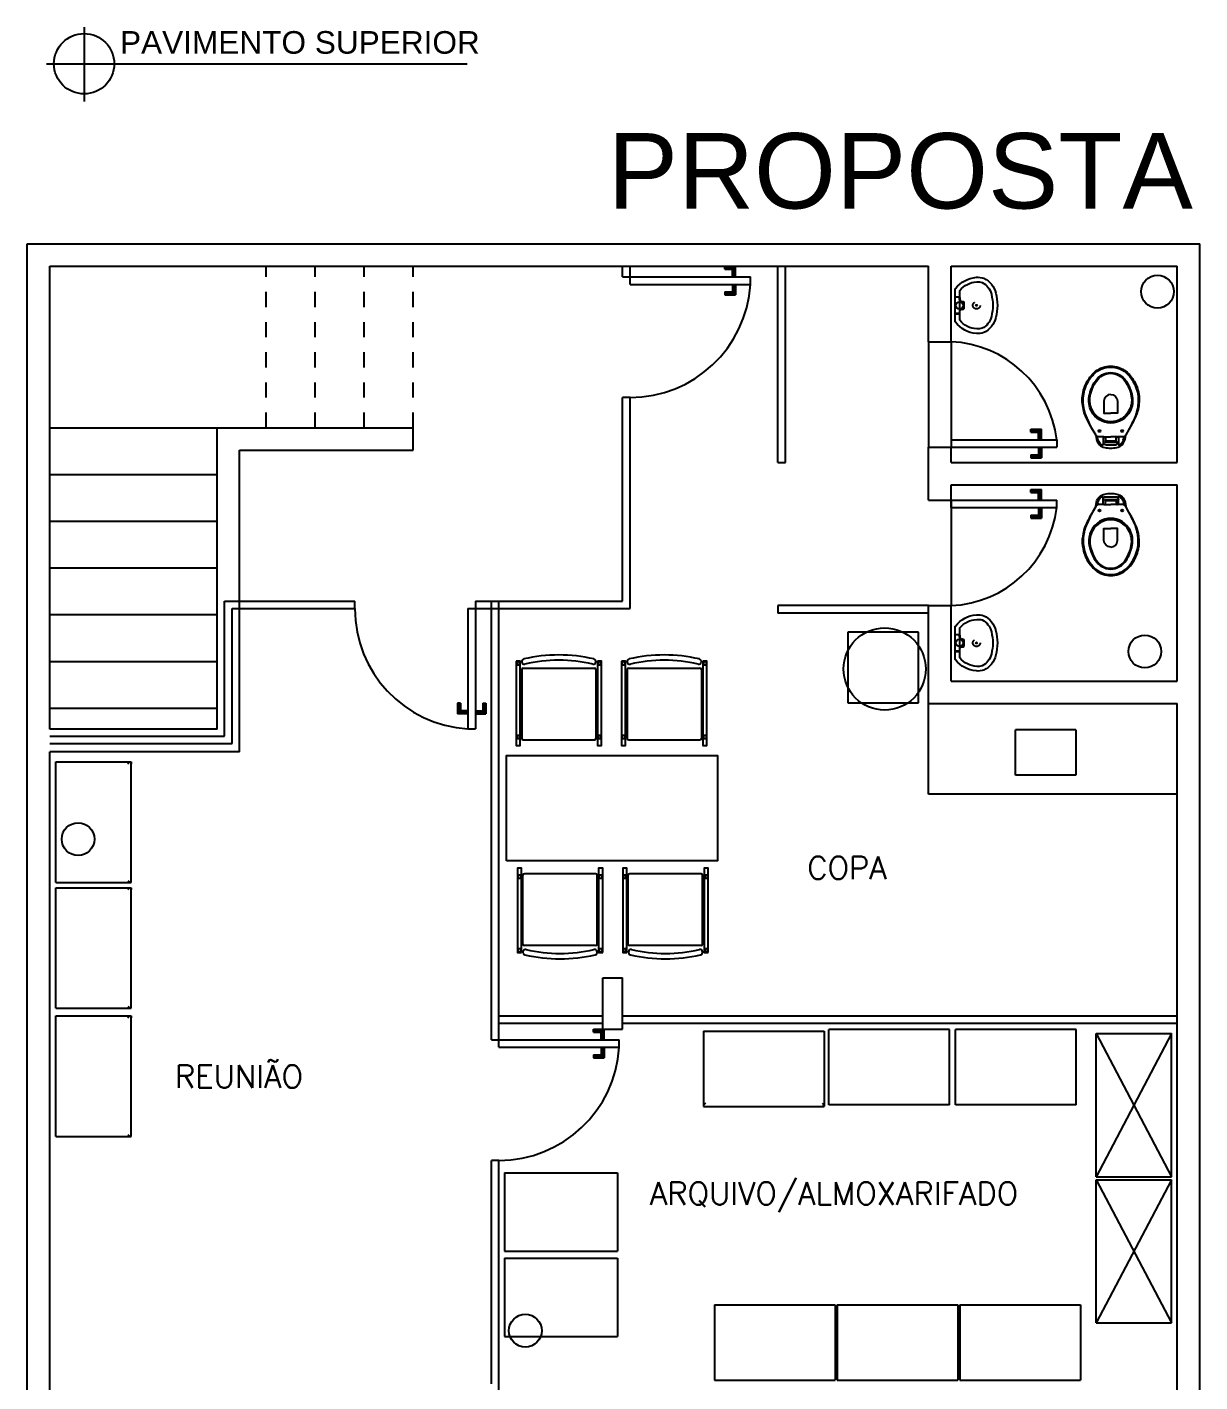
# Model space of a CAD drawing. Extents: x -22 to 17.7, y 1.4 to 35.6.
# Drawn here: x -21.98 to -14.2, y 7.08 to 16.06 of the extents above; entities that cross this region are included whole.
import ezdxf

# ---------------------------------------------------------------- set-up
doc = ezdxf.new("R2010")
doc.units = 0
doc.header["$LTSCALE"] = 0.02
doc.linetypes.add('DASHDOT', pattern=[1, 0.5, -0.25, 0, -0.25])
doc.linetypes.add('HIDDEN2', pattern=[0.1875, 0.125, -0.0625])
doc.layers.add('ARCOND_BASE', color=7, linetype='CONTINUOUS')
doc.layers.add('ARCOND_TEXTO', color=7, linetype='CONTINUOUS')
doc.styles.add('COTAS', font='romans.shx', dxfattribs={"width": 0.75})
doc.styles.add('PAVIM', font='swiss.ttf')

msp = doc.modelspace()

# ---------------------------------------------------------------- linework, layer by layer
at = {"layer": 'ARCOND_BASE'}
for p, q in [((-21.9835, 2.0669), (-21.9835, 14.6269)), ((-21.9835, 14.6269), (-14.2035, 14.6269)), ((-14.2035, 2.0669), (-14.2035, 14.6269)), ((-21.8335, 11.4073), (-21.8335, 14.4769)), ((-21.8335, 14.4769), (-16.0035, 14.4769)), ((-18.0335, 14.4074), (-18.0335, 14.4769)), ((-18.0335, 14.4074), (-18.0335, 14.4769)), ((-17.9835, 14.4074), (-17.9835, 14.4769)), ((-17.9835, 14.4074), (-17.9835, 14.4769)), ((-17.3551, 14.4774), (-17.2851, 14.4774)), ((-17.3551, 14.4574), (-17.3551, 14.4774)), ((-17.2851, 14.4074), (-17.2851, 14.4774)), ((-17.0035, 13.1769), (-17.0035, 14.4769)), ((-16.9535, 13.1769), (-16.9535, 14.4769)), ((-16.0035, 13.9769), (-16.0035, 14.4769)), ((-15.8535, 13.9769), (-15.8535, 14.4769)), ((-15.8535, 14.4769), (-14.3535, 14.4769)), ((-14.3535, 13.1769), (-14.3535, 14.4769)), ((-18.0335, 14.4074), (-17.9835, 14.4074)), ((-17.9835, 14.4074), (-17.1851, 14.4074)), ((-17.9835, 14.3574), (-17.9835, 14.4074)), ((-17.3551, 14.4574), (-17.3051, 14.4574)), ((-17.3051, 14.4074), (-17.3051, 14.4574)), ((-17.1851, 14.3574), (-17.1851, 14.4074)), ((-17.9835, 14.3574), (-17.1851, 14.3574)), ((-17.3551, 14.3074), (-17.3551, 14.2874)), ((-17.3551, 14.3074), (-17.3051, 14.3074)), ((-17.3551, 14.2874), (-17.2851, 14.2874)), ((-17.3051, 14.3574), (-17.3051, 14.3074)), ((-17.2851, 14.3574), (-17.2851, 14.2874)), ((-15.7691, 14.2415), (-15.7691, 14.1945)), ((-16.0035, 13.9769), (-15.8535, 13.9769)), ((-16.0035, 13.9769), (-16.0035, 13.2769)), ((-15.8535, 13.9769), (-15.8535, 13.2769)), ((-17.9835, 13.6074), (-18.0336, 13.6074)), ((-18.0335, 12.2573), (-18.0335, 13.6074)), ((-17.9835, 12.2073), (-17.9835, 13.6074)), ((-21.8335, 13.4069), (-20.7235, 13.4069)), ((-20.7235, 13.4069), (-19.4235, 13.4069)), ((-20.7235, 11.4073), (-20.7235, 13.4069)), ((-19.4235, 13.2573), (-19.4235, 13.4069)), ((-15.3251, 13.3969), (-15.2551, 13.3969)), ((-15.3251, 13.3769), (-15.3251, 13.3969)), ((-15.2551, 13.3269), (-15.2551, 13.3969)), ((-15.8535, 13.3269), (-15.1535, 13.3269)), ((-15.8535, 13.3269), (-15.8535, 13.2769)), ((-15.3251, 13.3769), (-15.2751, 13.3769)), ((-15.2751, 13.3269), (-15.2751, 13.3769)), ((-15.1535, 13.3269), (-15.1535, 13.2769)), ((-20.5735, 13.2573), (-19.4235, 13.2573)), ((-20.5735, 11.2573), (-20.5735, 13.2573)), ((-16.0035, 13.2769), (-15.8535, 13.2769)), ((-16.0035, 12.9269), (-16.0035, 13.2769)), ((-15.8535, 13.1769), (-15.8535, 13.2769)), ((-15.8535, 13.2769), (-15.1535, 13.2769)), ((-15.3251, 13.2269), (-15.3251, 13.2069)), ((-15.3251, 13.2269), (-15.2751, 13.2269)), ((-15.2751, 13.2769), (-15.2751, 13.2269)), ((-15.2551, 13.2769), (-15.2551, 13.2069)), ((-17.0035, 13.1769), (-16.9535, 13.1769)), ((-15.8535, 13.1769), (-14.3535, 13.1769)), ((-15.3251, 13.2069), (-15.2551, 13.2069)), ((-21.8335, 13.0969), (-20.7235, 13.0969)), ((-15.8535, 12.9269), (-15.8535, 13.0269)), ((-15.8535, 13.0269), (-14.3535, 13.0269)), ((-15.3251, 12.9769), (-15.3251, 12.9969)), ((-15.3251, 12.9969), (-15.2551, 12.9969)), ((-15.3251, 12.9769), (-15.2751, 12.9769)), ((-15.2751, 12.9269), (-15.2751, 12.9769)), ((-15.2551, 12.9269), (-15.2551, 12.9969)), ((-14.3535, 11.7269), (-14.3535, 13.0269)), ((-16.0035, 12.9269), (-15.8535, 12.9269)), ((-15.8535, 12.9269), (-15.8535, 12.2269)), ((-15.8535, 12.9269), (-15.1535, 12.9269)), ((-15.8535, 12.8769), (-15.8535, 12.9269)), ((-15.8535, 12.8769), (-15.1535, 12.8769)), ((-15.2751, 12.8769), (-15.2751, 12.8269)), ((-15.2551, 12.8769), (-15.2551, 12.8069)), ((-15.1535, 12.8769), (-15.1535, 12.9269)), ((-21.8335, 12.7869), (-20.7235, 12.7869)), ((-15.3251, 12.8269), (-15.2751, 12.8269)), ((-15.3251, 12.8269), (-15.3251, 12.8069)), ((-15.3251, 12.8069), (-15.2551, 12.8069)), ((-21.8335, 12.4769), (-20.7235, 12.4769)), ((-20.6733, 12.2573), (-19.8094, 12.2573)), ((-20.6733, 11.3621), (-20.6733, 12.2573)), ((-19.8094, 12.2073), (-19.8094, 12.2573)), ((-19.0094, 12.2573), (-18.0335, 12.2573)), ((-19.0094, 12.2573), (-19.0094, 12.2073)), ((-18.9035, 9.3479), (-18.9035, 12.2573)), ((-18.8535, 9.3479), (-18.8535, 12.2573)), ((-16.0035, 12.2269), (-17.0035, 12.2269)), ((-17.0035, 12.2269), (-17.0035, 12.1769)), ((-16.0035, 12.2269), (-15.8535, 12.2269)), ((-16.0035, 11.5769), (-16.0035, 12.2269)), ((-15.8535, 11.7269), (-15.8535, 12.2269)), ((-21.8335, 12.1669), (-20.7235, 12.1669)), ((-20.6233, 12.2073), (-19.8094, 12.2073)), ((-20.6233, 11.3121), (-20.6233, 12.2073)), ((-19.0594, 12.2073), (-19.0594, 11.4089)), ((-19.0594, 12.2073), (-19.0094, 12.2073)), ((-19.0094, 12.2073), (-17.9835, 12.2073)), ((-19.0094, 12.2073), (-19.0094, 11.4089)), ((-16.0035, 12.1769), (-17.0035, 12.1769)), ((-16.0701, 12.0515), (-16.5398, 12.0515)), ((-16.5398, 12.0515), (-16.5398, 11.5822)), ((-16.0701, 11.5822), (-16.0701, 12.0515)), ((-15.7691, 12.0029), (-15.7691, 11.9559)), ((-21.8335, 11.8569), (-20.7235, 11.8569)), ((-18.7024, 11.8529), (-18.7024, 11.8529)), ((-18.7021, 11.8024), (-18.7021, 11.3459)), ((-18.6921, 11.8124), (-18.2196, 11.8124)), ((-18.2314, 11.8389), (-18.2314, 11.8389)), ((-18.2103, 11.8529), (-18.2103, 11.8529)), ((-18.2096, 11.8024), (-18.2096, 11.3459)), ((-18.0027, 11.8529), (-18.0027, 11.8529)), ((-18.0024, 11.8024), (-18.0024, 11.3459)), ((-17.9924, 11.8124), (-17.5199, 11.8124)), ((-17.5317, 11.8389), (-17.5317, 11.8389)), ((-17.5106, 11.8529), (-17.5106, 11.8529)), ((-17.5099, 11.8024), (-17.5099, 11.3459)), ((-15.8535, 11.7269), (-14.3535, 11.7269)), ((-21.8335, 11.5469), (-20.7235, 11.5469)), ((-19.1094, 11.5789), (-19.1294, 11.5789)), ((-19.1294, 11.5789), (-19.1294, 11.5089)), ((-19.0594, 11.5089), (-19.1294, 11.5089)), ((-19.1094, 11.5789), (-19.1094, 11.5289)), ((-19.0594, 11.5289), (-19.1094, 11.5289)), ((-19.0094, 11.5289), (-18.9594, 11.5289)), ((-19.0094, 11.5089), (-18.9394, 11.5089)), ((-18.9594, 11.5789), (-18.9594, 11.5289)), ((-18.9594, 11.5789), (-18.9394, 11.5789)), ((-18.9394, 11.5789), (-18.9394, 11.5089)), ((-16.5398, 11.5822), (-16.0701, 11.5822)), ((-16.0035, 10.9769), (-16.0035, 11.5769)), ((-16.0035, 11.5769), (-14.3535, 11.5769)), ((-14.3535, 2.2169), (-14.3535, 11.5769)), ((-20.7235, 11.4073), (-21.8335, 11.4073)), ((-21.8335, 11.3621), (-20.6733, 11.3621)), ((-19.0594, 11.4089), (-19.0094, 11.4089)), ((-18.6921, 11.3359), (-18.2196, 11.3359)), ((-17.9924, 11.3359), (-17.5199, 11.3359)), ((-15.4258, 11.1034), (-15.4258, 11.4034)), ((-15.0258, 11.4034), (-15.4258, 11.4034)), ((-15.0258, 11.4034), (-15.0258, 11.1034)), ((-21.8335, 11.3121), (-20.6233, 11.3121)), ((-21.8335, 2.2169), (-21.8335, 11.2573)), ((-20.5735, 11.2573), (-21.8335, 11.2573)), ((-21.7925, 11.19), (-21.2925, 11.19)), ((-21.7925, 10.39), (-21.7925, 11.19)), ((-21.2925, 11.172), (-21.2925, 11.19)), ((-21.2925, 11.19), (-21.2925, 11.177)), ((-21.2925, 10.403), (-21.2925, 11.172)), ((-15.0258, 11.1034), (-15.4258, 11.1034)), ((-14.3535, 10.9769), (-16.0035, 10.9769)), ((-18.6949, 9.9821), (-18.6949, 10.4386)), ((-18.2123, 10.4486), (-18.6849, 10.4486)), ((-18.2023, 9.9821), (-18.2023, 10.4386)), ((-17.9952, 9.9821), (-17.9952, 10.4386)), ((-17.5127, 10.4486), (-17.9852, 10.4486)), ((-17.5027, 9.9821), (-17.5027, 10.4386)), ((-21.7925, 10.39), (-21.2925, 10.39)), ((-21.7925, 10.3563), (-21.2925, 10.3563)), ((-21.7925, 9.5563), (-21.7925, 10.3563)), ((-21.2925, 10.39), (-21.2925, 10.403)), ((-21.2925, 10.3383), (-21.2925, 10.3563)), ((-21.2925, 10.3563), (-21.2925, 10.3433)), ((-21.2925, 9.5693), (-21.2925, 10.3383)), ((-18.6942, 9.9317), (-18.6942, 9.9317)), ((-18.2123, 9.9721), (-18.6849, 9.9721)), ((-18.673, 9.9456), (-18.673, 9.9456)), ((-18.2021, 9.9317), (-18.2021, 9.9317)), ((-17.9945, 9.9317), (-17.9945, 9.9317)), ((-17.5127, 9.9721), (-17.9852, 9.9721)), ((-17.9734, 9.9456), (-17.9734, 9.9456)), ((-17.5024, 9.9317), (-17.5024, 9.9317)), ((-18.1635, 9.4174), (-18.1635, 9.7574)), ((-18.1635, 9.7574), (-18.0335, 9.7574)), ((-18.0335, 9.4174), (-18.0335, 9.7574)), ((-21.7925, 9.5563), (-21.2925, 9.5563)), ((-21.2925, 9.5563), (-21.2925, 9.5693)), ((-21.7925, 9.5068), (-21.2925, 9.5068)), ((-21.7925, 8.7068), (-21.7925, 9.5068)), ((-21.2925, 9.4888), (-21.2925, 9.5068)), ((-21.2925, 9.5068), (-21.2925, 9.4938)), ((-21.2925, 8.7198), (-21.2925, 9.4888)), ((-18.8535, 9.5069), (-18.1635, 9.5069)), ((-18.8535, 9.4569), (-18.1635, 9.4569)), ((-18.0335, 9.5069), (-14.3535, 9.5069)), ((-18.0335, 9.4569), (-14.3535, 9.4569)), ((-18.9035, 9.3479), (-18.9035, 9.4174)), ((-18.9035, 9.3479), (-18.8535, 9.3479)), ((-18.8535, 9.3479), (-18.8535, 9.4174)), ((-18.8535, 9.3479), (-18.0551, 9.3479)), ((-18.8535, 9.2979), (-18.8535, 9.3479)), ((-18.2251, 9.4179), (-18.1551, 9.4179)), ((-18.2251, 9.3979), (-18.2251, 9.4179)), ((-18.2251, 9.3979), (-18.1751, 9.3979)), ((-18.1751, 9.3479), (-18.1751, 9.3979)), ((-18.1635, 9.4174), (-18.0335, 9.4174)), ((-18.1551, 9.3479), (-18.1551, 9.4179)), ((-18.0551, 9.2979), (-18.0551, 9.3479)), ((-17.4961, 9.4049), (-17.4961, 8.9049)), ((-17.4961, 9.4049), (-16.6961, 9.4049)), ((-16.6961, 9.4049), (-16.6961, 8.9049)), ((-15.8647, 9.4158), (-16.6647, 9.4158)), ((-16.6647, 8.9158), (-16.6647, 9.4158)), ((-15.8647, 8.9158), (-15.8647, 9.4158)), ((-15.0249, 9.4158), (-15.8249, 9.4158)), ((-15.8249, 8.9158), (-15.8249, 9.4158)), ((-15.0249, 8.9158), (-15.0249, 9.4158)), ((-14.8922, 9.3895), (-14.3922, 9.3895)), ((-14.8922, 9.3895), (-14.3922, 8.4395)), ((-14.3922, 9.3895), (-14.8922, 8.4395)), ((-14.8922, 8.4395), (-14.8922, 9.3895)), ((-14.3922, 8.4395), (-14.3922, 9.3895)), ((-18.8535, 9.2979), (-18.0551, 9.2979)), ((-18.1751, 9.2979), (-18.1751, 9.2479)), ((-18.1551, 9.2979), (-18.1551, 9.2279)), ((-18.2251, 9.2479), (-18.2251, 9.2279)), ((-18.2251, 9.2479), (-18.1751, 9.2479)), ((-18.2251, 9.2279), (-18.1551, 9.2279)), ((-17.4961, 8.9049), (-17.4831, 8.9049)), ((-17.4831, 8.9049), (-16.7141, 8.9049)), ((-16.7141, 8.9049), (-16.6961, 8.9049)), ((-16.6961, 8.9049), (-16.7091, 8.9049)), ((-15.8647, 8.9158), (-16.6647, 8.9158)), ((-15.0249, 8.9158), (-15.8249, 8.9158)), ((-21.2925, 8.7068), (-21.2925, 8.7198)), ((-21.7925, 8.7068), (-21.2925, 8.7068)), ((-18.8535, 8.5479), (-18.9036, 8.5479)), ((-18.9035, 7.0669), (-18.9035, 8.5479)), ((-18.8535, 7.0169), (-18.8535, 8.5479)), ((-18.8163, 8.4663), (-18.8163, 7.9463)), ((-18.8163, 8.4663), (-18.0663, 8.4663)), ((-18.0663, 8.4663), (-18.0663, 7.9463)), ((-14.8922, 8.4395), (-14.3922, 8.4395)), ((-14.8922, 8.4196), (-14.3922, 8.4196)), ((-14.8922, 8.4196), (-14.3922, 7.4696)), ((-14.3922, 8.4196), (-14.8922, 7.4696)), ((-14.8922, 7.4696), (-14.8922, 8.4196)), ((-14.3922, 7.4696), (-14.3922, 8.4196)), ((-18.8163, 7.9463), (-18.0663, 7.9463)), ((-18.8163, 7.8988), (-18.8163, 7.3788)), ((-18.8163, 7.8988), (-18.0663, 7.8988)), ((-18.0663, 7.8988), (-18.0663, 7.3788)), ((-17.4225, 7.5904), (-16.6225, 7.5904)), ((-17.4225, 7.5904), (-17.4225, 7.0904)), ((-16.6225, 7.5904), (-16.6225, 7.0904)), ((-16.6101, 7.5904), (-15.8101, 7.5904)), ((-16.6101, 7.5904), (-16.6101, 7.0904)), ((-15.8101, 7.5904), (-15.8101, 7.0904)), ((-15.796, 7.5904), (-14.996, 7.5904)), ((-15.796, 7.5904), (-15.796, 7.0904)), ((-14.996, 7.5904), (-14.996, 7.0904)), ((-14.8922, 7.4696), (-14.3922, 7.4696)), ((-18.8163, 7.3788), (-18.0663, 7.3788)), ((-17.4225, 7.0904), (-16.6225, 7.0904)), ((-16.6101, 7.0904), (-15.8101, 7.0904)), ((-15.796, 7.0904), (-14.996, 7.0904))]:
    msp.add_line(p, q, dxfattribs=at)
at = {"layer": 'ARCOND_BASE', "linetype": 'HIDDEN2'}
for p, q in [((-20.3985, 13.4069), (-20.3985, 14.4769)), ((-20.0735, 13.4069), (-20.0735, 14.4769)), ((-19.7485, 13.4069), (-19.7485, 14.4769)), ((-19.4235, 13.4069), (-19.4235, 14.4769)), ((-21.3142, 11.1773), (-21.3015, 11.19)), ((-21.3142, 10.4027), (-21.3015, 10.39)), ((-21.3142, 10.3436), (-21.3015, 10.3563)), ((-21.3142, 9.569), (-21.3015, 9.5563)), ((-21.3142, 9.4941), (-21.3015, 9.5068)), ((-17.4834, 8.9267), (-17.4961, 8.9139)), ((-16.7088, 8.9267), (-16.6961, 8.9139)), ((-21.3142, 8.7195), (-21.3015, 8.7068))]:
    msp.add_line(p, q, dxfattribs=at)
at = {"layer": 'ARCOND_BASE'}
for points in [[(-15.5466, 14.218, -0.054423), (-15.5576, 14.138, -0.129975), (-15.5861, 14.078, -0.115349), (-15.6366, 14.038, -0.10182), (-15.6866, 14.032, -0.216856), (-15.8251, 14.1065, -0.186978), (-15.8266, 14.1095), (-15.8266, 14.218), (-15.8266, 14.3265, -0.186978), (-15.8251, 14.3295, -0.216856), (-15.6866, 14.404, -0.10182), (-15.6366, 14.398, -0.115349), (-15.5861, 14.358, -0.129975), (-15.5576, 14.298, -0.054423)], [(-15.5766, 14.218, -0.054504), (-15.5869, 14.1444, -0.133347), (-15.6093, 14.097, -0.112344), (-15.6478, 14.0659, -0.097819), (-15.6843, 14.0619, -0.205179), (-15.7966, 14.1188), (-15.7966, 14.3171, -0.205179), (-15.6843, 14.3741, -0.097819), (-15.6478, 14.3701, -0.112344), (-15.6093, 14.339, -0.133347), (-15.5869, 14.2916, -0.054504)], [(-14.6671, 13.5158, -0.278895), (-14.7951, 13.4373, -0.278895), (-14.9231, 13.5158, -0.167831), (-14.9376, 13.6158, -0.098952), (-14.8971, 13.7158, -0.247323), (-14.7951, 13.7728, -0.247323), (-14.6931, 13.7158, -0.098952), (-14.6526, 13.6158, -0.167831)], [(-14.6761, 13.5158, -0.264523), (-14.7951, 13.4458, -0.264523), (-14.9141, 13.5158, -0.185303), (-14.9316, 13.6158, -0.106842), (-14.8901, 13.7158, -0.250606), (-14.7951, 13.7678, -0.250606), (-14.7001, 13.7158, -0.106842), (-14.6586, 13.6158, -0.185303)], [(-14.6671, 12.7266, 0.278895), (-14.7951, 12.8051, 0.278895), (-14.9231, 12.7266, 0.167831), (-14.9376, 12.6266, 0.098952), (-14.8971, 12.5266, 0.247323), (-14.7951, 12.4696, 0.247323), (-14.6931, 12.5266, 0.098952), (-14.6526, 12.6266, 0.167831)], [(-14.6761, 12.7266, 0.264523), (-14.7951, 12.7966, 0.264523), (-14.9141, 12.7266, 0.185303), (-14.9316, 12.6266, 0.106842), (-14.8901, 12.5266, 0.250606), (-14.7951, 12.4746, 0.250606), (-14.7001, 12.5266, 0.106842), (-14.6586, 12.6266, 0.185303)], [(-15.5466, 11.9794, -0.054423), (-15.5576, 11.8994, -0.129975), (-15.5861, 11.8394, -0.115349), (-15.6366, 11.7994, -0.10182), (-15.6866, 11.7934, -0.216856), (-15.8251, 11.8679, -0.186978), (-15.8266, 11.8709), (-15.8266, 11.9794), (-15.8266, 12.0879, -0.186978), (-15.8251, 12.0909, -0.216856), (-15.6866, 12.1654, -0.10182), (-15.6366, 12.1594, -0.115349), (-15.5861, 12.1194, -0.129975), (-15.5576, 12.0594, -0.054423)], [(-15.5766, 11.9794, -0.054504), (-15.5869, 11.9057, -0.133347), (-15.6093, 11.8584, -0.112344), (-15.6478, 11.8273, -0.097819), (-15.6843, 11.8233, -0.205179), (-15.7966, 11.8802), (-15.7966, 12.0785, -0.205179), (-15.6843, 12.1355, -0.097819), (-15.6478, 12.1315, -0.112344), (-15.6093, 12.1004, -0.133347), (-15.5869, 12.053, -0.054504)]]:
    msp.add_lwpolyline(points, format="xyb", close=True, dxfattribs=at)
for points in [[(-15.7907, 14.2402, -0.511016), (-15.7966, 14.244), (-15.7991, 14.267, 0.298443), (-15.8021, 14.271), (-15.8266, 14.2725)], [(-15.7907, 14.1958, 0.511016), (-15.7966, 14.192), (-15.7991, 14.169, -0.298443), (-15.8021, 14.165), (-15.8266, 14.1635)], [(-15.8241, 14.2765), (-15.8036, 14.2745, -0.358326), (-15.7971, 14.268), (-15.7946, 14.245, 0.447938), (-15.7911, 14.2425, -0.216474), (-15.7691, 14.2415)], [(-15.8241, 14.1595), (-15.8036, 14.1615, 0.358326), (-15.7971, 14.168), (-15.7946, 14.191, -0.447938), (-15.7911, 14.1935, 0.216474), (-15.7691, 14.1945)], [(-14.8401, 13.3458), (-14.8756, 13.3458, -0.269143), (-14.8929, 13.3559), (-14.8945, 13.3587, 0.044891), (-14.8947, 13.3592), (-14.9151, 13.3958, -0.036783), (-14.9271, 13.4158, -0.0196), (-14.9481, 13.4558, -0.056836), (-14.9731, 13.5158, -0.089116), (-14.9831, 13.6158, -0.095425), (-14.9506, 13.7158, -0.091656), (-14.8951, 13.7813, -0.16072), (-14.7951, 13.8158, -0.16072), (-14.6951, 13.7813, -0.091656), (-14.6396, 13.7158, -0.095425), (-14.6071, 13.6158, -0.089116), (-14.6171, 13.5158, -0.056836), (-14.6421, 13.4558, -0.0196), (-14.6631, 13.4158, -0.036783), (-14.6751, 13.3958), (-14.6954, 13.3592, 0.044891), (-14.6957, 13.3587), (-14.6972, 13.3559, -0.269143), (-14.7146, 13.3458), (-14.7501, 13.3458)], [(-14.9151, 13.3958), (-14.9261, 13.4158, -0.0204), (-14.9451, 13.4558, -0.050595), (-14.9686, 13.5158, -0.089432), (-14.9766, 13.6158, -0.098712), (-14.9426, 13.7158, -0.072481), (-14.8951, 13.7728, -0.182574), (-14.7951, 13.8088, -0.182574), (-14.6951, 13.7728, -0.072481), (-14.6476, 13.7158, -0.098712), (-14.6136, 13.6158, -0.089432), (-14.6216, 13.5158, -0.050595), (-14.6451, 13.4558, -0.0204), (-14.6641, 13.4158), (-14.6751, 13.3958)], [(-14.7951, 13.6278, 0.394755), (-14.8401, 13.5838), (-14.8401, 13.5038), (-14.7951, 13.5038)], [(-14.7951, 13.6278, -0.394755), (-14.7501, 13.5838), (-14.7501, 13.5038), (-14.7951, 13.5038)], [(-14.8945, 13.3587, -0.047116), (-14.8944, 13.3581), (-14.8899, 13.3289, 0.305161), (-14.8351, 13.2758, 0.049506), (-14.7951, 13.2718, 0.049506), (-14.7551, 13.2758, 0.305161), (-14.7002, 13.3289), (-14.6958, 13.3581, -0.047116), (-14.6957, 13.3587)], [(-14.8461, 13.3458), (-14.8461, 13.3133), (-14.8461, 13.2949, -0.5854), (-14.8522, 13.2915, -0.134872), (-14.8751, 13.3158, -0.082359), (-14.8828, 13.3472)], [(-14.8461, 13.3133, 0.414214), (-14.8261, 13.2933), (-14.7951, 13.2933), (-14.7641, 13.2933, 0.414214), (-14.7441, 13.3133)], [(-14.8401, 13.3458, -0.414214), (-14.8301, 13.3358), (-14.8301, 13.3229, -0.226163), (-14.8327, 13.3174, 0.733322), (-14.8301, 13.3108), (-14.7951, 13.3108), (-14.7601, 13.3108, 0.733322), (-14.7575, 13.3174, -0.226163), (-14.7601, 13.3229), (-14.7601, 13.3358, -0.414214), (-14.7501, 13.3458)], [(-14.7441, 13.3458), (-14.7441, 13.3133), (-14.7441, 13.2949, 0.5854), (-14.738, 13.2915, 0.134872), (-14.7151, 13.3158, 0.082359), (-14.7074, 13.3472)], [(-14.8945, 12.8837, 0.047116), (-14.8944, 12.8843), (-14.8899, 12.9135, -0.305161), (-14.8351, 12.9666, -0.049506), (-14.7951, 12.9706, -0.049506), (-14.7551, 12.9666, -0.305161), (-14.7002, 12.9135), (-14.6958, 12.8843, 0.047116), (-14.6957, 12.8837)], [(-14.8461, 12.8966), (-14.8461, 12.9291), (-14.8461, 12.9475, 0.5854), (-14.8522, 12.9509, 0.134872), (-14.8751, 12.9266, 0.082359), (-14.8828, 12.8952)], [(-14.8461, 12.9291, -0.414214), (-14.8261, 12.9491), (-14.7951, 12.9491), (-14.7641, 12.9491, -0.414214), (-14.7441, 12.9291)], [(-14.7441, 12.8966), (-14.7441, 12.9291), (-14.7441, 12.9475, -0.5854), (-14.738, 12.9509, -0.134872), (-14.7151, 12.9266, -0.082359), (-14.7074, 12.8952)], [(-14.8401, 12.8966), (-14.8756, 12.8966, 0.269143), (-14.8929, 12.8865), (-14.8945, 12.8837, -0.044891), (-14.8947, 12.8832), (-14.9151, 12.8466, 0.036783), (-14.9271, 12.8266, 0.0196), (-14.9481, 12.7866, 0.056836), (-14.9731, 12.7266, 0.089116), (-14.9831, 12.6266, 0.095425), (-14.9506, 12.5266, 0.091656), (-14.8951, 12.4611, 0.16072), (-14.7951, 12.4266, 0.16072), (-14.6951, 12.4611, 0.091656), (-14.6396, 12.5266, 0.095425), (-14.6071, 12.6266, 0.089116), (-14.6171, 12.7266, 0.056836), (-14.6421, 12.7866, 0.0196), (-14.6631, 12.8266, 0.036783), (-14.6751, 12.8466), (-14.6954, 12.8832, -0.044891), (-14.6957, 12.8837), (-14.6972, 12.8865, 0.269143), (-14.7146, 12.8966), (-14.7501, 12.8966)], [(-14.8401, 12.8966, 0.414214), (-14.8301, 12.9066), (-14.8301, 12.9196, 0.226163), (-14.8327, 12.925, -0.733322), (-14.8301, 12.9316), (-14.7951, 12.9316), (-14.7601, 12.9316, -0.733322), (-14.7575, 12.925, 0.226163), (-14.7601, 12.9196), (-14.7601, 12.9066, 0.414214), (-14.7501, 12.8966)], [(-14.9151, 12.8466), (-14.9261, 12.8266, 0.0204), (-14.9451, 12.7866, 0.050595), (-14.9686, 12.7266, 0.089432), (-14.9766, 12.6266, 0.098712), (-14.9426, 12.5266, 0.072481), (-14.8951, 12.4696, 0.182574), (-14.7951, 12.4336, 0.182574), (-14.6951, 12.4696, 0.072481), (-14.6476, 12.5266, 0.098712), (-14.6136, 12.6266, 0.089432), (-14.6216, 12.7266, 0.050595), (-14.6451, 12.7866, 0.0204), (-14.6641, 12.8266), (-14.6751, 12.8466)], [(-14.7951, 12.6146, -0.394755), (-14.8401, 12.6586), (-14.8401, 12.7386), (-14.7951, 12.7386)], [(-14.7951, 12.6146, 0.394755), (-14.7501, 12.6586), (-14.7501, 12.7386), (-14.7951, 12.7386)], [(-15.7907, 12.0016, -0.511016), (-15.7966, 12.0054), (-15.7991, 12.0284, 0.298443), (-15.8021, 12.0324), (-15.8266, 12.0339)], [(-15.7907, 11.9572, 0.511016), (-15.7966, 11.9534), (-15.7991, 11.9304, -0.298443), (-15.8021, 11.9264), (-15.8266, 11.9249)], [(-15.8241, 12.0379), (-15.8036, 12.0359, -0.358326), (-15.7971, 12.0294), (-15.7946, 12.0064, 0.447938), (-15.7911, 12.0039, -0.216474), (-15.7691, 12.0029)], [(-15.8241, 11.9209), (-15.8036, 11.9229, 0.358326), (-15.7971, 11.9294), (-15.7946, 11.9524, -0.447938), (-15.7911, 11.9549, 0.216474), (-15.7691, 11.9559)]]:
    msp.add_lwpolyline(points, format="xyb", dxfattribs=at)
for points in [[(-14.8401, 13.3458), (-14.7951, 13.3458)], [(-14.8301, 13.3193), (-14.7951, 13.3193), (-14.7601, 13.3193)], [(-14.7501, 13.3458), (-14.795, 13.3458)], [(-14.8401, 12.8966), (-14.7951, 12.8966)], [(-14.8301, 12.9231), (-14.7951, 12.9231), (-14.7601, 12.9231)], [(-14.7501, 12.8966), (-14.795, 12.8966)]]:
    msp.add_lwpolyline(points, dxfattribs=at)
for points in [[(-18.7395, 11.8578), (-18.7395, 11.3), (-18.7125, 11.3), (-18.7125, 11.8578)], [(-18.7356, 11.8538), (-18.7356, 11.8333), (-18.7163, 11.8333), (-18.7163, 11.8538)], [(-18.2001, 11.8578), (-18.2001, 11.3), (-18.1731, 11.3), (-18.1731, 11.8578)], [(-18.1962, 11.8538), (-18.1962, 11.8333), (-18.1769, 11.8333), (-18.1769, 11.8538)], [(-18.0398, 11.8578), (-18.0398, 11.3), (-18.0129, 11.3), (-18.0129, 11.8578)], [(-18.0359, 11.8538), (-18.0359, 11.8333), (-18.0166, 11.8333), (-18.0166, 11.8538)], [(-17.5004, 11.8578), (-17.5004, 11.3), (-17.4735, 11.3), (-17.4735, 11.8578)], [(-17.4965, 11.8538), (-17.4965, 11.8333), (-17.4772, 11.8333), (-17.4772, 11.8538)], [(-18.7356, 11.366), (-18.7356, 11.3455), (-18.7163, 11.3455), (-18.7163, 11.366)], [(-18.1962, 11.366), (-18.1962, 11.3455), (-18.1769, 11.3455), (-18.1769, 11.366)], [(-18.0359, 11.366), (-18.0359, 11.3455), (-18.0166, 11.3455), (-18.0166, 11.366)], [(-17.4965, 11.366), (-17.4965, 11.3455), (-17.4772, 11.3455), (-17.4772, 11.366)], [(-18.8034, 10.5336), (-18.8034, 11.2336), (-17.4034, 11.2336), (-17.4034, 10.5336)], [(-18.7043, 9.9267), (-18.7043, 10.4846), (-18.7313, 10.4846), (-18.7313, 9.9267)], [(-18.7082, 10.4186), (-18.7082, 10.439), (-18.7276, 10.439), (-18.7276, 10.4186)], [(-18.1649, 9.9267), (-18.1649, 10.4846), (-18.1919, 10.4846), (-18.1919, 9.9267)], [(-18.1688, 10.4186), (-18.1688, 10.439), (-18.1882, 10.439), (-18.1882, 10.4186)], [(-18.0047, 9.9267), (-18.0047, 10.4846), (-18.0316, 10.4846), (-18.0316, 9.9267)], [(-18.0086, 10.4186), (-18.0086, 10.439), (-18.0279, 10.439), (-18.0279, 10.4186)], [(-17.4653, 9.9267), (-17.4653, 10.4846), (-17.4923, 10.4846), (-17.4923, 9.9267)], [(-17.4692, 10.4186), (-17.4692, 10.439), (-17.4885, 10.439), (-17.4885, 10.4186)], [(-18.7082, 9.9308), (-18.7082, 9.9512), (-18.7276, 9.9512), (-18.7276, 9.9308)], [(-18.1688, 9.9308), (-18.1688, 9.9512), (-18.1882, 9.9512), (-18.1882, 9.9308)], [(-18.0086, 9.9308), (-18.0086, 9.9512), (-18.0279, 9.9512), (-18.0279, 9.9308)], [(-17.4692, 9.9308), (-17.4692, 9.9512), (-17.4885, 9.9512), (-17.4885, 9.9308)]]:
    msp.add_lwpolyline(points, close=True, dxfattribs=at)
for centre, radius in [((-14.4852, 14.309), 0.1086), ((-15.7986, 14.218), 0.024), ((-15.6856, 14.218), 0.004), ((-14.8701, 13.3848), 0.0065), ((-14.7201, 13.3848), 0.0065), ((-14.8701, 12.8576), 0.0065), ((-14.7201, 12.8576), 0.0065), ((-16.2948, 11.8067), 0.2724), ((-15.7986, 11.9794), 0.024), ((-15.6856, 11.9794), 0.004), ((-14.5693, 11.923), 0.1086), ((-21.6455, 10.6783), 0.1086), ((-18.6782, 7.4184), 0.1086)]:
    msp.add_circle(centre, radius, dxfattribs=at)
at = {"layer": 'ARCOND_BASE', "linetype": 'DASHDOT'}
for centre in [(-15.6856, 14.218), (-15.6856, 11.9794)]:
    msp.add_circle(centre, 0.024, dxfattribs=at)
at = {"layer": 'ARCOND_BASE'}
for centre, radius, start, end in [((-17.9835, 14.4074), 0.8, 270, 356.41668), ((-15.8866, 13.2393), 0.7384, 6.81591, 87.42628), ((-15.8866, 12.9646), 0.7384, 272.57372, 353.18409), ((-19.0094, 12.2073), 0.8, 180, 266.41668), ((-18.6851, 11.856), 0.0175, 102.92766, 190.31232), ((-18.4563, 10.8591), 1.0403, 77.08471, 102.92766), ((-18.4563, 10.8591), 1.0053, 77.07234, 102.92766), ((-18.2275, 11.856), 0.0175, 349.68768, 77.82879), ((-17.9855, 11.856), 0.0175, 102.92766, 190.31232), ((-17.7566, 10.8591), 1.0403, 77.08471, 102.92766), ((-17.7566, 10.8591), 1.0053, 77.07234, 102.92766), ((-17.5278, 11.856), 0.0175, 349.68768, 77.82879), ((-18.6851, 11.856), 0.0175, 190.31232, 282.92766), ((-18.6921, 11.8024), 0.01, 90, 180), ((-18.2275, 11.856), 0.0175, 257.07234, 349.68768), ((-18.2196, 11.8024), 0.01, 0, 90), ((-17.9855, 11.856), 0.0175, 190.31232, 282.92766), ((-17.9924, 11.8024), 0.01, 90, 180), ((-17.5278, 11.856), 0.0175, 257.07234, 349.68768), ((-17.5199, 11.8024), 0.01, 0, 90), ((-18.6921, 11.3459), 0.01, 180, 270), ((-18.2196, 11.3459), 0.01, 270, 0), ((-17.9924, 11.3459), 0.01, 180, 270), ((-17.5199, 11.3459), 0.01, 270, 0), ((-18.6849, 10.4386), 0.01, 90, 180), ((-18.2123, 10.4386), 0.01, 0, 90), ((-17.9852, 10.4386), 0.01, 90, 180), ((-17.5127, 10.4386), 0.01, 0, 90), ((-18.6849, 9.9821), 0.01, 180, 270), ((-18.2123, 9.9821), 0.01, 270, 0), ((-17.9852, 9.9821), 0.01, 180, 270), ((-17.5127, 9.9821), 0.01, 270, 0), ((-18.677, 9.9285), 0.0175, 169.68768, 257.82879), ((-18.677, 9.9285), 0.0175, 77.07234, 169.68768), ((-18.4481, 10.9254), 1.0403, 257.08471, 282.92766), ((-18.4481, 10.9254), 1.0053, 257.07234, 282.92766), ((-18.2193, 9.9285), 0.0175, 10.31232, 102.92766), ((-18.2193, 9.9285), 0.0175, 282.92766, 10.31232), ((-17.9773, 9.9285), 0.0175, 169.68768, 257.82879), ((-17.9773, 9.9285), 0.0175, 77.07234, 169.68768), ((-17.7485, 10.9254), 1.0403, 257.08471, 282.92766), ((-17.7485, 10.9254), 1.0053, 257.07234, 282.92766), ((-17.5196, 9.9285), 0.0175, 10.31232, 102.92766), ((-17.5196, 9.9285), 0.0175, 282.92766, 10.31232), ((-18.8535, 9.3479), 0.8, 270, 356.41668)]:
    msp.add_arc(centre, radius, start, end, dxfattribs=at)
for points in [[(-17.3551, 14.4574), (-17.3051, 14.4574), (-17.3551, 14.4774), (-17.2851, 14.4774)], [(-17.2851, 14.4074), (-17.2851, 14.4774), (-17.3051, 14.4074), (-17.3051, 14.4574)], [(-17.3551, 14.2874), (-17.2851, 14.2874), (-17.3551, 14.3074), (-17.3051, 14.3074)], [(-17.2851, 14.2874), (-17.2851, 14.3574), (-17.3051, 14.3074), (-17.3051, 14.3574)], [(-15.3251, 13.3969), (-15.2551, 13.3969), (-15.3251, 13.3769), (-15.2751, 13.3769)], [(-15.2551, 13.3969), (-15.2551, 13.3269), (-15.2751, 13.3769), (-15.2751, 13.3269)], [(-15.3251, 13.2269), (-15.2751, 13.2269), (-15.3251, 13.2069), (-15.2551, 13.2069)], [(-15.2551, 13.2769), (-15.2551, 13.2069), (-15.2751, 13.2769), (-15.2751, 13.2269)], [(-15.3251, 12.9769), (-15.2751, 12.9769), (-15.3251, 12.9969), (-15.2551, 12.9969)], [(-15.2551, 12.9269), (-15.2551, 12.9969), (-15.2751, 12.9269), (-15.2751, 12.9769)], [(-15.2551, 12.8069), (-15.2551, 12.8769), (-15.2751, 12.8269), (-15.2751, 12.8769)], [(-15.3251, 12.8069), (-15.2551, 12.8069), (-15.3251, 12.8269), (-15.2751, 12.8269)], [(-19.1294, 11.5789), (-19.1294, 11.5089), (-19.1094, 11.5789), (-19.1094, 11.5289)], [(-19.1294, 11.5089), (-19.0594, 11.5089), (-19.1094, 11.5289), (-19.0594, 11.5289)], [(-19.0094, 11.5089), (-18.9394, 11.5089), (-19.0094, 11.5289), (-18.9594, 11.5289)], [(-18.9594, 11.5789), (-18.9594, 11.5289), (-18.9394, 11.5789), (-18.9394, 11.5089)], [(-18.2251, 9.3979), (-18.1751, 9.3979), (-18.2251, 9.4179), (-18.1551, 9.4179)], [(-18.1551, 9.3479), (-18.1551, 9.4179), (-18.1751, 9.3479), (-18.1751, 9.3979)], [(-18.1551, 9.2279), (-18.1551, 9.2979), (-18.1751, 9.2479), (-18.1751, 9.2979)], [(-18.2251, 9.2279), (-18.1551, 9.2279), (-18.2251, 9.2479), (-18.1751, 9.2479)]]:
    msp.add_solid(points, dxfattribs=at)
at = {"layer": 'ARCOND_TEXTO'}
for p, q in [((-21.6052, 16.0634), (-21.6052, 15.5702)), ((-21.8552, 15.8202), (-19.0635, 15.8202))]:
    msp.add_line(p, q, dxfattribs=at)
msp.add_circle((-21.6052, 15.8202), 0.2, dxfattribs=at)

# ---------------------------------------------------------------- texts
for s, height, style, p in [('PAVIMENTO SUPERIOR', 0.15, 'PAVIM', (-21.3671, 15.8868)), ('PROPOSTA', 0.5, 'PAVIM', (-18.1315, 14.8604)), ('COPA', 0.15, 'COTAS', (-16.8079, 10.4129)), ('REUNIÃO', 0.15, 'COTAS', (-21.0023, 9.0293)), ('ARQUIVO/ALMOXARIFADO', 0.15, 'COTAS', (-17.8522, 8.2538))]:
    msp.add_text(s, height=height, dxfattribs=dict(at, style=style)).set_placement(p)

doc.saveas('drawing.dxf')
